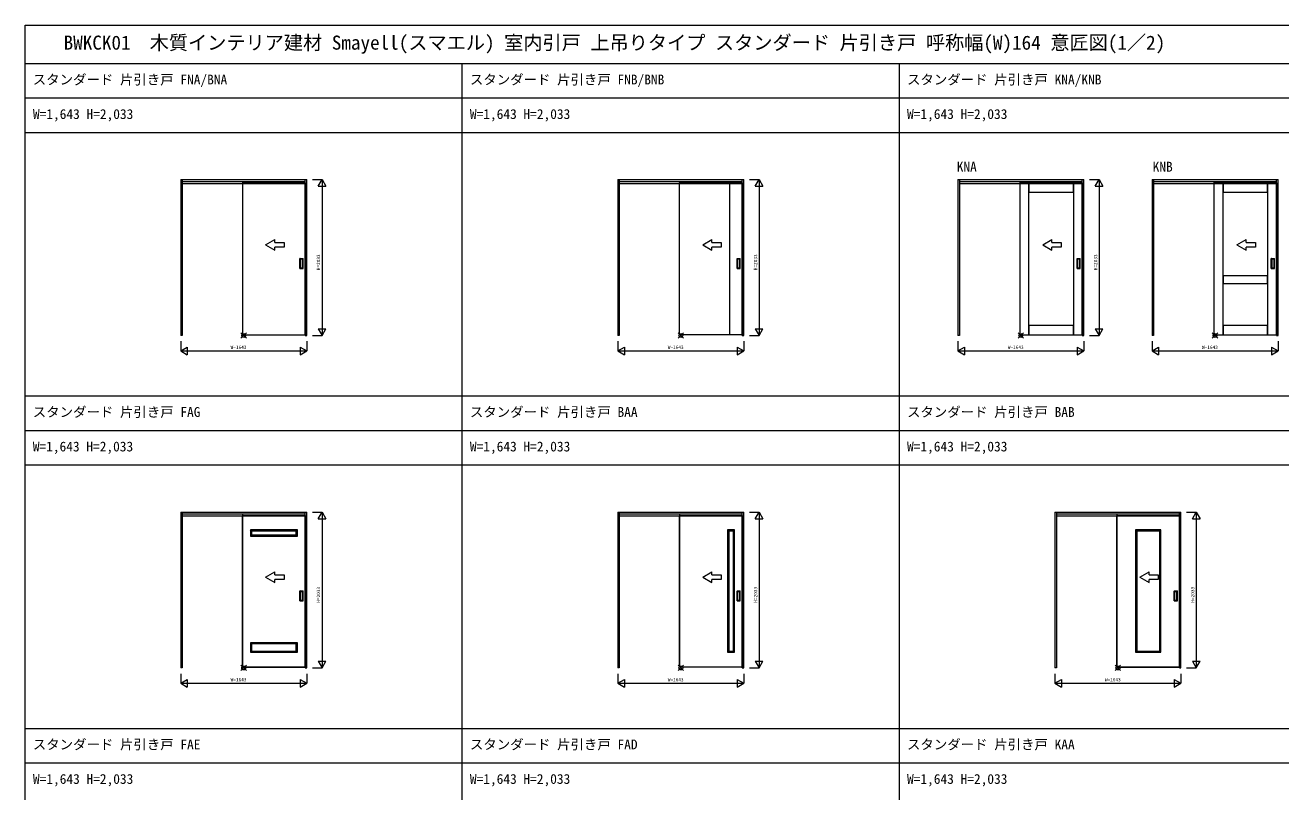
# Model space of a CAD drawing. Units: millimetres, scale not verified. Extents: x -14341 to 14341, y -10000 to 10000.
# Drawn here: x -14341 to 2035, y 1 to 10000 of the extents above; entities that cross this region are included whole.
import ezdxf
from ezdxf.enums import TextEntityAlignment as Align

# ---------------------------------------------------------------- set-up
doc = ezdxf.new("R2010")
doc.units = ezdxf.units.MM
doc.header["$LTSCALE"] = 50
doc.layers.add('0-0_0', color=7, linetype='Continuous')
for name, color, linetype, lineweight in [('0-1_YKK_F1', 7, 'Continuous', 18), ('0-2_YKK_A1', 4, 'Continuous', 18), ('0-3_YKK_N1', 2, 'Continuous', 18), ('0-6_YKK_IN', 1, 'Continuous', 18)]:
    doc.layers.add(name, color=color, linetype=linetype, lineweight=lineweight)
doc.styles.add('ＭＳ ゴシック', font='')
doc.styles.get('ＭＳ ゴシック').set_extended_font_data('MS Gothic')

msp = doc.modelspace()

# ---------------------------------------------------------------- linework, layer by layer
at = {"layer": '0-1_YKK_F1'}
for p, q in [((-14340.51, 10000), (14340.51, 10000)), ((-14340.51, -10000), (-14340.51, 10000)), ((-14340.51, 9500), (14159.49, 9500)), ((-8640.51, -10000), (-8640.51, 9500)), ((-2940.51, -10000), (-2940.51, 9500)), ((-14340.51, 9050), (14159.49, 9050)), ((-14340.51, 8600), (14159.49, 8600)), ((-14340.51, 5165), (14159.49, 5165)), ((-14340.51, 4715), (14159.49, 4715)), ((-14340.51, 4265), (14159.49, 4265)), ((-14340.51, 830), (14159.49, 830)), ((-14340.51, 380), (14159.49, 380))]:
    msp.add_line(p, q, dxfattribs=at)
at = {"layer": '0-2_YKK_A1'}
for p, q in [((-12312.01, 7985.5), (-10669.01, 7985.5)), ((-12312.01, 7985.5), (-12312.01, 5952.5)), ((-12292.01, 7961.5), (-10689.01, 7961.5)), ((-12292.01, 7934.5), (-10689.01, 7934.5)), ((-11505.51, 7961.5), (-11505.51, 7941.5)), ((-10689.01, 5952.5), (-10689.01, 7985.5)), ((-10685.51, 5961.5), (-10685.51, 7941.5)), ((-6612.01, 7985.5), (-4969.01, 7985.5)), ((-6612.01, 7985.5), (-6612.01, 5952.5)), ((-6592.01, 7961.5), (-4989.01, 7961.5)), ((-6592.01, 7934.5), (-4989.01, 7934.5)), ((-5805.51, 7961.5), (-5805.51, 7941.5)), ((-5805.51, 5961.5), (-5805.51, 7941.5)), ((-5157.51, 7941.5), (-5157.51, 5961.5)), ((-5153.51, 7941.5), (-5153.51, 5961.5)), ((-4989.01, 5952.5), (-4989.01, 7985.5)), ((-2178.01, 7985.5), (-535.01, 7985.5)), ((-2178.01, 7985.5), (-2178.01, 5952.5)), ((-2158.01, 7961.5), (-555.01, 7961.5)), ((-2158.01, 7934.5), (-555.01, 7934.5)), ((-1371.51, 7961.5), (-1371.51, 7941.5)), ((-555.01, 5952.5), (-555.01, 7985.5)), ((354.18, 7985.5), (1997.18, 7985.5)), ((354.18, 7985.5), (354.18, 5952.5)), ((374.18, 7961.5), (1977.18, 7961.5)), ((374.18, 7934.5), (1977.18, 7934.5)), ((1160.68, 7961.5), (1160.68, 7941.5)), ((1977.18, 5952.5), (1977.18, 7985.5)), ((-11204.49, 7135.22), (-11084.49, 7204.5)), ((-11204.49, 7135.22), (-11084.49, 7065.94)), ((-11084.49, 7165.22), (-11084.49, 7204.5)), ((-11084.49, 7065.94), (-11084.49, 7105.22)), ((-5504.49, 7135.22), (-5384.49, 7204.5)), ((-5504.49, 7135.22), (-5384.49, 7065.94)), ((-5384.49, 7165.22), (-5384.49, 7204.5)), ((-5384.49, 7065.94), (-5384.49, 7105.22)), ((-1070.49, 7135.22), (-950.49, 7204.5)), ((-1070.49, 7135.22), (-950.49, 7065.94)), ((-950.49, 7165.22), (-950.49, 7204.5)), ((-950.49, 7065.94), (-950.49, 7105.22)), ((1461.7, 7135.22), (1581.7, 7204.5)), ((1461.7, 7135.22), (1581.7, 7065.94)), ((1581.7, 7165.22), (1581.7, 7204.5)), ((1581.7, 7065.94), (1581.7, 7105.22)), ((-10756.51, 6827.5), (-10756.51, 6955.5)), ((-10755.51, 6956.5), (-10715.51, 6956.5)), ((-10750.51, 6945.5), (-10750.51, 6837.5)), ((-10721.51, 6946.5), (-10749.51, 6946.5)), ((-10720.51, 6837.5), (-10720.51, 6945.5)), ((-10714.51, 6827.5), (-10714.51, 6955.5)), ((-5056.51, 6827.5), (-5056.51, 6955.5)), ((-5055.51, 6956.5), (-5015.51, 6956.5)), ((-5050.51, 6945.5), (-5050.51, 6837.5)), ((-5021.51, 6946.5), (-5049.51, 6946.5)), ((-5020.51, 6837.5), (-5020.51, 6945.5)), ((-5014.51, 6827.5), (-5014.51, 6955.5)), ((-622.51, 6827.5), (-622.51, 6955.5)), ((-621.51, 6956.5), (-581.51, 6956.5)), ((-616.51, 6945.5), (-616.51, 6837.5)), ((-587.51, 6946.5), (-615.51, 6946.5)), ((-586.51, 6837.5), (-586.51, 6945.5)), ((-580.51, 6827.5), (-580.51, 6955.5)), ((1909.68, 6827.5), (1909.68, 6955.5)), ((1910.68, 6956.5), (1950.68, 6956.5)), ((1915.68, 6945.5), (1915.68, 6837.5)), ((1944.68, 6946.5), (1916.68, 6946.5)), ((1945.68, 6837.5), (1945.68, 6945.5)), ((1951.68, 6827.5), (1951.68, 6955.5)), ((-10755.51, 6826.5), (-10715.51, 6826.5)), ((-10749.51, 6836.5), (-10721.51, 6836.5)), ((-5055.51, 6826.5), (-5015.51, 6826.5)), ((-5049.51, 6836.5), (-5021.51, 6836.5)), ((-621.51, 6826.5), (-581.51, 6826.5)), ((-615.51, 6836.5), (-587.51, 6836.5)), ((1910.68, 6826.5), (1950.68, 6826.5)), ((1916.68, 6836.5), (1944.68, 6836.5)), ((-11505.51, 5961.5), (-10685.51, 5961.5)), ((-4985.51, 5961.5), (-5805.51, 5961.5)), ((-12312.01, 3650.5), (-10669.01, 3650.5)), ((-12312.01, 3650.5), (-12312.01, 1617.5)), ((-12292.01, 3626.5), (-10689.01, 3626.5)), ((-11505.51, 3626.5), (-11505.51, 3606.5)), ((-11505.51, 1626.5), (-11505.51, 3606.5)), ((-10689.01, 1617.5), (-10689.01, 3650.5)), ((-6612.01, 3650.5), (-4969.01, 3650.5)), ((-6612.01, 3650.5), (-6612.01, 1617.5)), ((-6592.01, 3626.5), (-4989.01, 3626.5)), ((-5805.51, 3626.5), (-5805.51, 3606.5)), ((-5805.51, 3606.5), (-5805.51, 1626.5)), ((-5805.51, 1626.5), (-5805.51, 3606.5)), ((-4989.01, 1617.5), (-4989.01, 3650.5)), ((-912.01, 3650.5), (730.99, 3650.5)), ((-912.01, 3650.5), (-912.01, 1617.5)), ((-892.01, 3626.5), (710.99, 3626.5)), ((-105.51, 3626.5), (-105.51, 3606.5)), ((-105.51, 1626.5), (-105.51, 3606.5)), ((710.99, 1617.5), (710.99, 3650.5)), ((-12292.01, 3599.5), (-10689.01, 3599.5)), ((-6592.01, 3599.5), (-4989.01, 3599.5)), ((-892.01, 3599.5), (710.99, 3599.5)), ((-11403.01, 3418), (-11403.01, 3336)), ((-10788.01, 3418), (-11403.01, 3418)), ((-11387.01, 3402), (-11403.01, 3418)), ((-11387.01, 3352), (-11403.01, 3336)), ((-11387.01, 3402), (-11387.01, 3352)), ((-10804.01, 3402), (-11387.01, 3402)), ((-10804.01, 3402), (-10788.01, 3418)), ((-10804.01, 3352), (-10788.01, 3336)), ((-5180.01, 3418), (-5180.01, 1822)), ((-5088.01, 3418), (-5180.01, 3418)), ((-5164.01, 3402), (-5180.01, 3418)), ((-5164.01, 3402), (-5164.01, 1838)), ((-5104.01, 3402), (-5164.01, 3402)), ((-5104.01, 3402), (-5088.01, 3418)), ((138.16, 3418), (138.16, 1822)), ((470.83, 3418), (138.16, 3418)), ((154.16, 3402), (138.16, 3418)), ((154.16, 3402), (154.16, 1838)), ((454.83, 3402), (154.16, 3402)), ((454.83, 3402), (470.83, 3418)), ((-11204.49, 2800.22), (-11084.49, 2869.5)), ((-11204.49, 2800.22), (-11084.49, 2730.94)), ((-11084.49, 2830.22), (-11084.49, 2869.5)), ((-5504.49, 2800.22), (-5384.49, 2869.5)), ((-5504.49, 2800.22), (-5384.49, 2730.94)), ((-5384.49, 2830.22), (-5384.49, 2869.5)), ((195.51, 2800.22), (315.51, 2869.5)), ((195.51, 2800.22), (315.51, 2730.94)), ((315.51, 2830.22), (315.51, 2869.5)), ((-11084.49, 2730.94), (-11084.49, 2770.22)), ((-10756.51, 2492.5), (-10756.51, 2620.5)), ((-10755.51, 2621.5), (-10715.51, 2621.5)), ((-10714.51, 2492.5), (-10714.51, 2620.5)), ((-5384.49, 2730.94), (-5384.49, 2770.22)), ((-5056.51, 2492.5), (-5056.51, 2620.5)), ((-5055.51, 2621.5), (-5015.51, 2621.5)), ((-5014.51, 2492.5), (-5014.51, 2620.5)), ((315.51, 2730.94), (315.51, 2770.22)), ((643.49, 2492.5), (643.49, 2620.5)), ((644.49, 2621.5), (684.49, 2621.5)), ((685.49, 2492.5), (685.49, 2620.5)), ((-10755.51, 2491.5), (-10715.51, 2491.5)), ((-10750.51, 2610.5), (-10750.51, 2502.5)), ((-10721.51, 2611.5), (-10749.51, 2611.5)), ((-10749.51, 2501.5), (-10721.51, 2501.5)), ((-10720.51, 2502.5), (-10720.51, 2610.5)), ((-5055.51, 2491.5), (-5015.51, 2491.5)), ((-5050.51, 2610.5), (-5050.51, 2502.5)), ((-5021.51, 2611.5), (-5049.51, 2611.5)), ((-5049.51, 2501.5), (-5021.51, 2501.5)), ((-5020.51, 2502.5), (-5020.51, 2610.5)), ((644.49, 2491.5), (684.49, 2491.5)), ((649.49, 2610.5), (649.49, 2502.5)), ((678.49, 2611.5), (650.49, 2611.5)), ((650.49, 2501.5), (678.49, 2501.5)), ((679.49, 2502.5), (679.49, 2610.5)), ((-11403.01, 1946), (-11403.01, 1822)), ((-10788.01, 1946), (-11403.01, 1946)), ((-11387.01, 1930), (-11403.01, 1946)), ((-11387.01, 1838), (-11403.01, 1822)), ((-11387.01, 1930), (-11387.01, 1838)), ((-10804.01, 1930), (-11387.01, 1930)), ((-10804.01, 1930), (-10788.01, 1946)), ((-10804.01, 1838), (-10788.01, 1822)), ((-5164.01, 1838), (-5180.01, 1822)), ((-5104.01, 1838), (-5088.01, 1822)), ((154.16, 1838), (138.16, 1822)), ((454.83, 1838), (470.83, 1822)), ((-4985.51, 1626.5), (-5805.51, 1626.5))]:
    msp.add_line(p, q, dxfattribs=at)
for points in [[(-12292.01, 7985.5), (-12292.01, 5952.5), (-12312.01, 5952.5)], [(-10685.51, 7941.5), (-11505.51, 7941.5), (-11505.51, 5961.5)], [(-10689.01, 5952.5), (-10669.01, 5952.5), (-10669.01, 7985.5)], [(-6592.01, 7985.5), (-6592.01, 5952.5), (-6612.01, 5952.5)], [(-5805.51, 7941.5), (-4985.51, 7941.5), (-4985.51, 5961.5)], [(-4989.01, 5952.5), (-4969.01, 5952.5), (-4969.01, 7985.5)], [(-2158.01, 7985.5), (-2158.01, 5952.5), (-2178.01, 5952.5)], [(-555.01, 5952.5), (-535.01, 5952.5), (-535.01, 7985.5)], [(374.18, 7985.5), (374.18, 5952.5), (354.18, 5952.5)], [(1977.18, 5952.5), (1997.18, 5952.5), (1997.18, 7985.5)], [(-11084.49, 7165.22), (-10964.49, 7165.22), (-10964.49, 7105.22), (-11084.49, 7105.22)], [(-5384.49, 7165.22), (-5264.49, 7165.22), (-5264.49, 7105.22), (-5384.49, 7105.22)], [(-950.49, 7165.22), (-830.49, 7165.22), (-830.49, 7105.22), (-950.49, 7105.22)], [(1581.7, 7165.22), (1701.7, 7165.22), (1701.7, 7105.22), (1581.7, 7105.22)], [(-12292.01, 3650.5), (-12292.01, 1617.5), (-12312.01, 1617.5)], [(-11505.51, 3606.5), (-10685.51, 3606.5), (-10685.51, 1626.5)], [(-10689.01, 1617.5), (-10669.01, 1617.5), (-10669.01, 3650.5)], [(-6592.01, 3650.5), (-6592.01, 1617.5), (-6612.01, 1617.5)], [(-5805.51, 3606.5), (-4985.51, 3606.5), (-4985.51, 1626.5)], [(-4989.01, 1617.5), (-4969.01, 1617.5), (-4969.01, 3650.5)], [(-892.01, 3650.5), (-892.01, 1617.5), (-912.01, 1617.5)], [(-105.51, 3606.5), (714.49, 3606.5), (714.49, 1626.5)], [(710.99, 1617.5), (730.99, 1617.5), (730.99, 3650.5)], [(-11505.51, 3589.5), (-11505.51, 1626.5), (-10685.51, 1626.5), (-11505.51, 1626.5)], [(-105.51, 3600.5), (-105.51, 1626.5), (714.49, 1626.5), (-105.51, 1626.5)], [(-11403.01, 3336), (-10788.01, 3336), (-10788.01, 3418)], [(-11387.01, 3352), (-10804.01, 3352), (-10804.01, 3402)], [(-5180.01, 1822), (-5088.01, 1822), (-5088.01, 3418)], [(-5164.01, 1838), (-5104.01, 1838), (-5104.01, 3402)], [(138.16, 1822), (470.83, 1822), (470.83, 3418)], [(154.16, 1838), (454.83, 1838), (454.83, 3402)], [(-11084.49, 2830.22), (-10964.49, 2830.22), (-10964.49, 2770.22), (-11084.49, 2770.22)], [(-5384.49, 2830.22), (-5264.49, 2830.22), (-5264.49, 2770.22), (-5384.49, 2770.22)], [(315.51, 2830.22), (435.51, 2830.22), (435.51, 2770.22), (315.51, 2770.22)], [(-11403.01, 1822), (-10788.01, 1822), (-10788.01, 1946)], [(-11387.01, 1838), (-10804.01, 1838), (-10804.01, 1930)]]:
    msp.add_lwpolyline(points, dxfattribs=at)
for points in [[(-1371.51, 5961.5), (-1251.51, 5961.5), (-1251.51, 7941.5), (-1371.51, 7941.5)], [(-1251.51, 7821.5), (-671.51, 7821.5), (-671.51, 7941.5), (-1251.51, 7941.5)], [(-671.51, 5961.5), (-551.51, 5961.5), (-551.51, 7941.5), (-671.51, 7941.5)], [(1160.68, 5961.5), (1280.68, 5961.5), (1280.68, 7941.5), (1160.68, 7941.5)], [(1280.68, 7821.5), (1860.68, 7821.5), (1860.68, 7941.5), (1280.68, 7941.5)], [(1860.68, 5961.5), (1980.68, 5961.5), (1980.68, 7941.5), (1860.68, 7941.5)], [(1280.68, 6631.5), (1860.68, 6631.5), (1860.68, 6731.5), (1280.68, 6731.5)], [(-1251.51, 5961.5), (-671.51, 5961.5), (-671.51, 6081.5), (-1251.51, 6081.5)], [(1280.68, 5961.5), (1860.68, 5961.5), (1860.68, 6081.5), (1280.68, 6081.5)]]:
    msp.add_lwpolyline(points, close=True, dxfattribs=at)
for centre, start, end in [((-10755.51, 6955.5), 90, 180), ((-10749.51, 6945.5), 90, 180), ((-10721.51, 6945.5), 360, 90), ((-10715.51, 6955.5), 0, 90), ((-5055.51, 6955.5), 90, 180), ((-5049.51, 6945.5), 90, 180), ((-5021.51, 6945.5), 360, 90), ((-5015.51, 6955.5), 0, 90), ((-621.51, 6955.5), 90, 180), ((-615.51, 6945.5), 90, 180), ((-587.51, 6945.5), 360, 90), ((-581.51, 6955.5), 0, 90), ((1910.68, 6955.5), 90, 180), ((1916.68, 6945.5), 90, 180), ((1944.68, 6945.5), 360, 90), ((1950.68, 6955.5), 0, 90), ((-10755.51, 6827.5), 180, 270), ((-10749.51, 6837.5), 180, 270), ((-10721.51, 6837.5), 270, 360), ((-10715.51, 6827.5), 270, 0), ((-5055.51, 6827.5), 180, 270), ((-5049.51, 6837.5), 180, 270), ((-5021.51, 6837.5), 270, 360), ((-5015.51, 6827.5), 270, 0), ((-621.51, 6827.5), 180, 270), ((-615.51, 6837.5), 180, 270), ((-587.51, 6837.5), 270, 360), ((-581.51, 6827.5), 270, 0), ((1910.68, 6827.5), 180, 270), ((1916.68, 6837.5), 180, 270), ((1944.68, 6837.5), 270, 360), ((1950.68, 6827.5), 270, 0), ((-10755.51, 2620.5), 90, 180), ((-10715.51, 2620.5), 0, 90), ((-5055.51, 2620.5), 90, 180), ((-5015.51, 2620.5), 0, 90), ((644.49, 2620.5), 90, 180), ((684.49, 2620.5), 0, 90), ((-10755.51, 2492.5), 180, 270), ((-10749.51, 2610.5), 90, 180), ((-10749.51, 2502.5), 180, 270), ((-10721.51, 2610.5), 360, 90), ((-10721.51, 2502.5), 270, 360), ((-10715.51, 2492.5), 270, 0), ((-5055.51, 2492.5), 180, 270), ((-5049.51, 2610.5), 90, 180), ((-5049.51, 2502.5), 180, 270), ((-5021.51, 2610.5), 360, 90), ((-5021.51, 2502.5), 270, 360), ((-5015.51, 2492.5), 270, 0), ((644.49, 2492.5), 180, 270), ((650.49, 2610.5), 90, 180), ((650.49, 2502.5), 180, 270), ((678.49, 2610.5), 360, 90), ((678.49, 2502.5), 270, 360), ((684.49, 2492.5), 270, 0)]:
    msp.add_arc(centre, 1, start, end, dxfattribs=at)
at = {"layer": '0-3_YKK_N1'}
for p, q in [((-10594.01, 7985.5), (-10469.01, 7985.5)), ((-10519.01, 7898.9), (-10419.01, 7898.9)), ((-10469.01, 7985.5), (-10469.01, 5952.5)), ((-4894.01, 7985.5), (-4769.01, 7985.5)), ((-4819.01, 7898.9), (-4719.01, 7898.9)), ((-4769.01, 7985.5), (-4769.01, 5952.5)), ((-460.01, 7985.5), (-335.01, 7985.5)), ((-385.01, 7898.9), (-285.01, 7898.9)), ((-335.01, 7985.5), (-335.01, 5952.5)), ((-10594.01, 5952.5), (-10469.01, 5952.5)), ((-10519.01, 6039.1), (-10419.01, 6039.1)), ((-4894.01, 5952.5), (-4769.01, 5952.5)), ((-4819.01, 6039.1), (-4719.01, 6039.1)), ((-460.01, 5952.5), (-335.01, 5952.5)), ((-385.01, 6039.1), (-285.01, 6039.1)), ((-12312.01, 5752.5), (-12225.41, 5802.5)), ((-12312.01, 5752.5), (-12225.41, 5702.5)), ((-12225.41, 5802.5), (-12225.41, 5702.5)), ((-10755.61, 5802.5), (-10669.01, 5752.5)), ((-10669.01, 5877.5), (-10669.01, 5752.5)), ((-6612.01, 5752.5), (-6525.41, 5802.5)), ((-6612.01, 5752.5), (-6525.41, 5702.5)), ((-6525.41, 5802.5), (-6525.41, 5702.5)), ((-5055.61, 5802.5), (-4969.01, 5752.5)), ((-4969.01, 5877.5), (-4969.01, 5752.5)), ((-2178.01, 5752.5), (-2091.41, 5802.5)), ((-2178.01, 5752.5), (-2091.41, 5702.5)), ((-2091.41, 5802.5), (-2091.41, 5702.5)), ((-621.61, 5802.5), (-535.01, 5752.5)), ((-535.01, 5877.5), (-535.01, 5752.5)), ((354.18, 5752.5), (440.78, 5802.5)), ((354.18, 5752.5), (440.78, 5702.5)), ((440.78, 5802.5), (440.78, 5702.5)), ((1910.58, 5802.5), (1997.18, 5752.5)), ((1997.18, 5877.5), (1997.18, 5752.5)), ((-10594.01, 3650.5), (-10469.01, 3650.5)), ((-10469.01, 3650.5), (-10469.01, 1617.5)), ((-4894.01, 3650.5), (-4769.01, 3650.5)), ((-4769.01, 3650.5), (-4769.01, 1617.5)), ((805.99, 3650.5), (930.99, 3650.5)), ((930.99, 3650.5), (930.99, 1617.5)), ((-10519.01, 3563.9), (-10419.01, 3563.9)), ((-4819.01, 3563.9), (-4719.01, 3563.9)), ((880.99, 3563.9), (980.99, 3563.9)), ((-10519.01, 1704.1), (-10419.01, 1704.1)), ((-4819.01, 1704.1), (-4719.01, 1704.1)), ((880.99, 1704.1), (980.99, 1704.1)), ((-10669.01, 1542.5), (-10669.01, 1417.5)), ((-10594.01, 1617.5), (-10469.01, 1617.5)), ((-4969.01, 1542.5), (-4969.01, 1417.5)), ((-4894.01, 1617.5), (-4769.01, 1617.5)), ((730.99, 1542.5), (730.99, 1417.5)), ((805.99, 1617.5), (930.99, 1617.5)), ((-12312.01, 1417.5), (-12225.41, 1467.5)), ((-12312.01, 1417.5), (-12225.41, 1367.5)), ((-12225.41, 1467.5), (-12225.41, 1367.5)), ((-10755.61, 1467.5), (-10669.01, 1417.5)), ((-6612.01, 1417.5), (-6525.41, 1467.5)), ((-6612.01, 1417.5), (-6525.41, 1367.5)), ((-6525.41, 1467.5), (-6525.41, 1367.5)), ((-5055.61, 1467.5), (-4969.01, 1417.5)), ((-912.01, 1417.5), (-825.41, 1467.5)), ((-912.01, 1417.5), (-825.41, 1367.5)), ((-825.41, 1467.5), (-825.41, 1367.5)), ((644.39, 1467.5), (730.99, 1417.5))]:
    msp.add_line(p, q, dxfattribs=at)
for points in [[(-10519.01, 7898.9), (-10469.01, 7985.5), (-10419.01, 7898.9)], [(-4819.01, 7898.9), (-4769.01, 7985.5), (-4719.01, 7898.9)], [(-385.01, 7898.9), (-335.01, 7985.5), (-285.01, 7898.9)], [(-10519.01, 6039.1), (-10469.01, 5952.5), (-10419.01, 6039.1)], [(-4819.01, 6039.1), (-4769.01, 5952.5), (-4719.01, 6039.1)], [(-385.01, 6039.1), (-335.01, 5952.5), (-285.01, 6039.1)], [(-12312.01, 5877.5), (-12312.01, 5752.5), (-10669.01, 5752.5)], [(-10755.61, 5802.5), (-10755.61, 5702.5), (-10669.01, 5752.5)], [(-6612.01, 5877.5), (-6612.01, 5752.5), (-4969.01, 5752.5)], [(-5055.61, 5802.5), (-5055.61, 5702.5), (-4969.01, 5752.5)], [(-2178.01, 5877.5), (-2178.01, 5752.5), (-535.01, 5752.5)], [(-621.61, 5802.5), (-621.61, 5702.5), (-535.01, 5752.5)], [(354.18, 5877.5), (354.18, 5752.5), (1997.18, 5752.5)], [(1910.58, 5802.5), (1910.58, 5702.5), (1997.18, 5752.5)], [(-10519.01, 3563.9), (-10469.01, 3650.5), (-10419.01, 3563.9)], [(-4819.01, 3563.9), (-4769.01, 3650.5), (-4719.01, 3563.9)], [(880.99, 3563.9), (930.99, 3650.5), (980.99, 3563.9)], [(-10519.01, 1704.1), (-10469.01, 1617.5), (-10419.01, 1704.1)], [(-4819.01, 1704.1), (-4769.01, 1617.5), (-4719.01, 1704.1)], [(880.99, 1704.1), (930.99, 1617.5), (980.99, 1704.1)], [(-12312.01, 1542.5), (-12312.01, 1417.5), (-10669.01, 1417.5)], [(-6612.01, 1542.5), (-6612.01, 1417.5), (-4969.01, 1417.5)], [(-912.01, 1542.5), (-912.01, 1417.5), (730.99, 1417.5)], [(-10755.61, 1467.5), (-10755.61, 1367.5), (-10669.01, 1417.5)], [(-5055.61, 1467.5), (-5055.61, 1367.5), (-4969.01, 1417.5)], [(644.39, 1467.5), (644.39, 1367.5), (730.99, 1417.5)]]:
    msp.add_lwpolyline(points, dxfattribs=at)
at = {"layer": '0-6_YKK_IN'}
for p, q in [((-11525.86, 5917.14), (-11455.15, 5987.86)), ((-11525.86, 5987.86), (-11455.15, 5917.14)), ((-5825.86, 5917.14), (-5755.15, 5987.86)), ((-5825.86, 5987.86), (-5755.15, 5917.14)), ((-1391.86, 5917.14), (-1321.15, 5987.86)), ((-1391.86, 5987.86), (-1321.15, 5917.14)), ((1140.33, 5917.14), (1211.04, 5987.86)), ((1140.33, 5987.86), (1211.04, 5917.14)), ((-11525.86, 1582.14), (-11455.15, 1652.86)), ((-11525.86, 1652.86), (-11455.15, 1582.14)), ((-5825.86, 1582.14), (-5755.15, 1652.86)), ((-5825.86, 1652.86), (-5755.15, 1582.14)), ((-125.86, 1582.14), (-55.15, 1652.86)), ((-125.86, 1652.86), (-55.15, 1582.14))]:
    msp.add_line(p, q, dxfattribs=at)
for centre in [(-11490.51, 5952.5), (-5790.51, 5952.5), (-1356.51, 5952.5), (1175.68, 5952.5), (-11490.51, 1617.5), (-5790.51, 1617.5), (-90.51, 1617.5)]:
    msp.add_circle(centre, 25, dxfattribs=at)

# ---------------------------------------------------------------- texts
at = {"layer": '0-0_0', "style": 'ＭＳ ゴシック'}
for s, height, p in [('BWKCK01  木質インテリア建材 Smayell(スマエル) 室内引戸 上吊りタイプ スタンダード 片引き戸 呼称幅(W)164 意匠図(1／2)', 183.3, (-13838.51, 9625)), ('スタンダード 片引き戸 FNA/BNA', 128.3, (-14240.51, 9187.5)), ('スタンダード 片引き戸 FNB/BNB', 128.3, (-8540.51, 9187.5)), ('スタンダード 片引き戸 KNA/KNB', 128.3, (-2840.51, 9187.5)), ('W=1,643 H=2,033', 128.3, (-14238.51, 8737.5)), ('W=1,643 H=2,033', 128.3, (-8540.51, 8737.5)), ('W=1,643 H=2,033', 128.3, (-2840.51, 8737.5)), ('KNA', 128.3, (-2192.7, 8050.75)), ('KNB', 128.3, (362.47, 8050.75)), ('スタンダード 片引き戸 FAG', 128.3, (-14240.51, 4852.5)), ('スタンダード 片引き戸 BAA', 128.3, (-8540.51, 4852.5)), ('スタンダード 片引き戸 BAB', 128.3, (-2840.51, 4852.5)), ('W=1,643 H=2,033', 128.3, (-14240.51, 4402.5)), ('W=1,643 H=2,033', 128.3, (-8540.51, 4402.5)), ('W=1,643 H=2,033', 128.3, (-2840.51, 4402.5)), ('スタンダード 片引き戸 FAE', 128.3, (-14240.51, 517.5)), ('スタンダード 片引き戸 FAD', 128.3, (-8540.51, 517.5)), ('スタンダード 片引き戸 KAA', 128.3, (-2840.51, 517.5)), ('W=1,643 H=2,033', 128.3, (-14238.51, 67.5)), ('W=1,643 H=2,033', 128.3, (-8540.51, 67.5)), ('W=1,643 H=2,033', 128.3, (-2840.51, 67.5))]:
    msp.add_text(s, height=height, dxfattribs=at).set_placement(p, align=Align.BOTTOM_LEFT)
at = {"layer": '0-3_YKK_N1', "color": 7, "style": 'ＭＳ ゴシック'}
for p in [(-10481.01, 6804), (-4781.01, 6804), (-347.01, 6804), (-10481.01, 2469), (-4781.01, 2469), (918.99, 2469)]:
    msp.add_text('H=2033', height=43.99, rotation=90, dxfattribs=at).set_placement(p, align=Align.BOTTOM_LEFT)
for p in [(-11660.51, 5764.5), (-5960.51, 5764.5), (-1526.51, 5764.5), (1005.68, 5764.5), (-11660.51, 1429.5), (-5960.51, 1429.5), (-260.51, 1429.5)]:
    msp.add_text('W=1643', height=43.99, dxfattribs=at).set_placement(p, align=Align.BOTTOM_LEFT)

doc.saveas('drawing.dxf')
